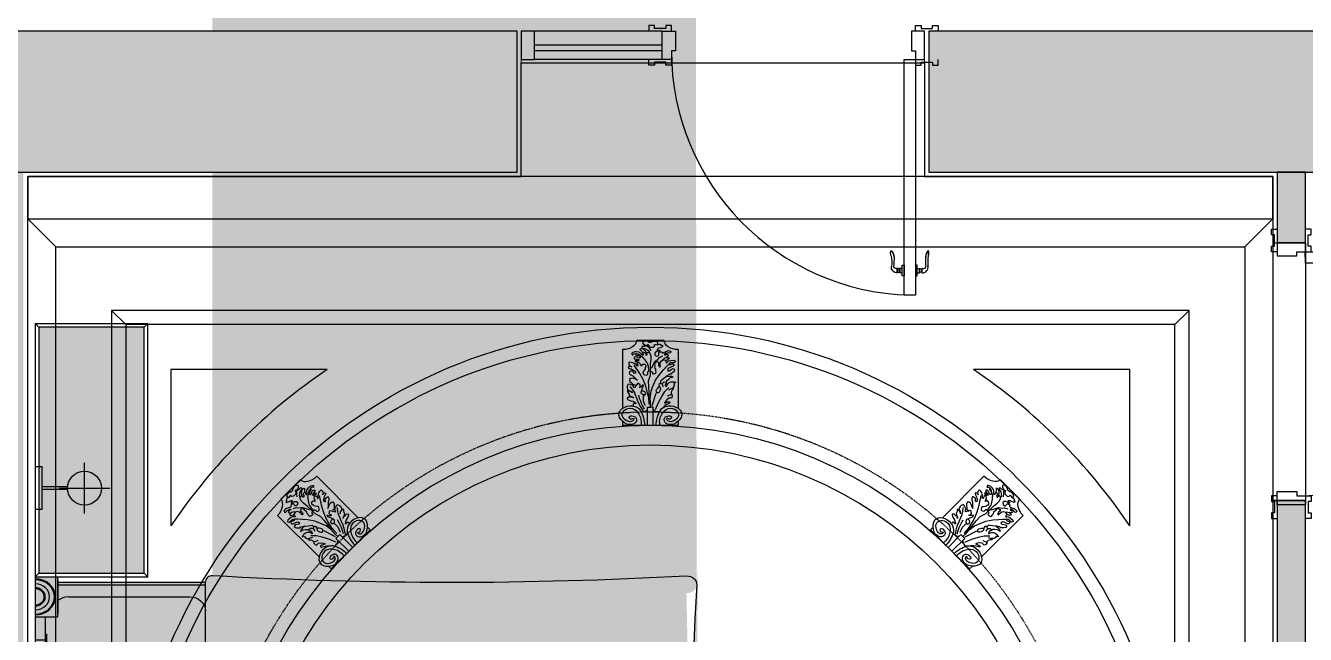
# Model space of a CAD drawing. Header units: millimetres. Extents: x 10553 to 38258, y 46576 to 64025.
# Drawn here: x 30380 to 34918, y 56621 to 58780 of the extents above; entities that cross this region are included whole.
import ezdxf

# ---------------------------------------------------------------- set-up
doc = ezdxf.new("R2010")
doc.units = ezdxf.units.MM
doc.linetypes.add('HIDDEN2', pattern=[4.7625, 3.175, -1.5875])
for name, color, linetype in [('ceiling', 232, 'Continuous'), ('doors', 4, 'Continuous'), ('floor', 172, 'Continuous'), ('furn', 34, 'Continuous'), ('furn hatch', 254, 'Continuous'), ('light', 230, 'Continuous'), ('plaster', 81, 'Continuous'), ('wall', 5, 'Continuous')]:
    doc.layers.add(name, color=color, linetype=linetype)

# ---------------------------------------------------------------- blocks, each defined once
blk = doc.blocks.new('bed (plan)')
at = {"layer": 'furn hatch', "linetype": 'ByBlock'}
h = blk.add_hatch(color=256, dxfattribs=at)
edge = h.paths.add_edge_path()
edge.add_ellipse((1258.75, -129.15), major_axis=(822.9, 822.9), ratio=1, start_angle=131.3482, end_angle=138.59171, ccw=False)
edge.add_ellipse((95.37, -54.9), major_axis=(-1.41, 1.41), ratio=1, start_angle=221.3482, end_angle=315)
edge.add_line((95.37, -52.9), (95, -52.9))
edge.add_line((95, -52.9), (95, -7.1))
edge.add_line((95, -7.1), (95.8, -7.1))
edge.add_line((95.8, -7.1), (95.8, -7))
edge.add_line((95.8, -7), (97, -7))
edge.add_line((97, -7), (97, 0))
edge.add_line((97, 0), (-97, 0))
edge.add_line((-97, 0), (-97, -7))
edge.add_line((-97, -7), (-95.8, -7))
edge.add_line((-95.8, -7), (-95.8, -7.1))
edge.add_line((-95.8, -7.1), (-95, -7.1))
edge.add_line((-95, -7.1), (-95, -52.9))
edge.add_line((-95, -52.9), (-95.37, -52.9))
edge.add_ellipse((-95.37, -54.9), major_axis=(-1.41, 1.41), ratio=1, start_angle=-45, end_angle=48.6518)
edge.add_ellipse((-1258.75, -129.15), major_axis=(-822.9, 822.9), ratio=1, start_angle=221.40829, end_angle=228.6518, ccw=False)
edge.add_ellipse((-94.29, -202.24), major_axis=(-2.12, 2.12), ratio=1, start_angle=41.4083, end_angle=137.703)
edge.add_ellipse((0, -2305.4), major_axis=(0, 2102.5), ratio=0.9495711, start_angle=-2.70295, end_angle=2.70295, ccw=False)
edge.add_ellipse((94.29, -202.24), major_axis=(2.12, 2.12), ratio=1, start_angle=222.297, end_angle=318.5917)
at = {"color": 0}
for p, q in [((-97, 0), (-97, -7)), ((-94.17, -7), (-94.17, -52.9))]:
    blk.add_line(p, q, dxfattribs=at)
at = {"color": 0, "linetype": 'ByBlock'}
for p, q in [((-83, 0), (-83, -7)), ((-75, 0), (-75, -3.2)), ((75, 0), (75, -3.2)), ((83, 0), (83, -7)), ((97, 0), (97, -7)), ((-77, -3.2), (-77, -3.6)), ((77, -3.2), (77, -3.6)), ((-95.8, -7.1), (-84.2, -7.1)), ((-84.2, -7.1), (-84.2, -7)), ((84.2, -7.1), (84.2, -7)), ((95.8, -7.1), (84.2, -7.1)), ((94.17, -7), (94.17, -52.9)), ((95.8, -7.1), (95.8, -7)), ((-90, -10.4), (-90, -47.9)), ((90, -10.4), (90, -47.9)), ((-95.37, -52.9), (-51.96, -52.9)), ((61.96, -52.9), (95.37, -52.9))]:
    blk.add_line(p, q, dxfattribs=at)
for points in [[(97, 0), (-97, 0)], [(-83, -3.2), (83, -3.2)], [(-77, -3.6), (77, -3.6)], [(-97, -7), (-83, -7)], [(-95, -7), (-95, -52.9)], [(97, -7), (83, -7)], [(95, -52.9), (95, -7)]]:
    blk.add_lwpolyline(points, dxfattribs=at)
for centre, radius in [((-90, 0), 6.3), ((-90, 0), 6), ((-90, 0), 4.5), ((-90, 0), 3.16), ((-90, 0), 2.84), ((90, 0), 6.3), ((90, 0), 6), ((90, 0), 4.5), ((90, 0), 3.16), ((90, 0), 2.84)]:
    blk.add_arc(centre, radius, 180, 0, dxfattribs=at)
for centre, major_axis, ratio, start_param, end_param in [((-85, -10.4), (3.54, 3.54), 1, 1.608432, 2.356194), ((85, -10.4), (-3.54, 3.54), 1, 3.926991, 4.674753), ((-85, -47.9), (-3.54, 3.54), 1, 0.785398, 2.356194), ((85, -47.9), (3.54, 3.54), 1, 3.926991, 5.497787), ((-95.37, -54.9), (-1.41, 1.41), 1, -0.785398, 0.849134), ((-1258.75, -129.15), (-822.9, 822.9), 1, 3.864304, 3.990727), ((1258.75, -129.15), (822.9, 822.9), 1, 2.292458, 2.418882), ((95.37, -54.9), (-1.41, 1.41), 1, 3.863255, 5.497787), ((95.37, -54.9), (-1.41, 1.41), 1, 3.863255, 5.497787), ((-94.29, -202.24), (-2.12, 2.12), 1, 0.722711, 2.40337), ((0, -2305.4), (0, 2102.5), 0.949571, -0.047175, 0.047175), ((94.29, -202.24), (2.12, 2.12), 1, 3.879815, 5.560474)]:
    blk.add_ellipse(centre, major_axis=major_axis, ratio=ratio, start_param=start_param, end_param=end_param, dxfattribs=at)
for points, knots in [([(-55.28, -50.37), (-53.57, -49.11), (-47.85, -44.89), (-41.08, -34.27), (-29.82, -28.33), (-26.26, -22.07), (-25.31, -20.4)], [0, 0, 0, 0, 63.400478, 212.503081, 369.080424, 426.268982, 426.268982, 426.268982, 426.268982]), ([(-7.52, -38.3), (-8.41, -37.29), (-12.91, -32.49), (-20.8, -28.33), (-24.36, -22.07), (-25.31, -20.4)], [172.094326, 172.094326, 172.094326, 172.094326, 212.503081, 369.080424, 426.268982, 426.268982, 426.268982, 426.268982]), ([(17.52, -38.3), (18.41, -37.29), (22.91, -32.49), (30.8, -28.33), (34.36, -22.07), (35.31, -20.4)], [172.094326, 172.094326, 172.094326, 172.094326, 212.503081, 369.080424, 426.268982, 426.268982, 426.268982, 426.268982]), ([(65.28, -50.37), (63.57, -49.11), (57.85, -44.89), (51.08, -34.27), (39.82, -28.33), (36.26, -22.07), (35.31, -20.4)], [0, 0, 0, 0, 63.400478, 212.503081, 369.080424, 426.268982, 426.268982, 426.268982, 426.268982]), ([(-24.97, -55.37), (-23.26, -54.11), (-17.54, -49.89), (-10.77, -39.27), (0.49, -33.33), (4.05, -27.07), (5, -25.4)], [0, 0, 0, 0, 63.400478, 212.503081, 369.080424, 426.268982, 426.268982, 426.268982, 426.268982]), ([(34.97, -55.37), (33.26, -54.11), (27.54, -49.89), (20.77, -39.27), (9.51, -33.33), (5.95, -27.07), (5, -25.4)], [0, 0, 0, 0, 63.400478, 212.503081, 369.080424, 426.268982, 426.268982, 426.268982, 426.268982]), ([(-55.28, -50.37), (-53.57, -51.63), (-47.85, -55.85), (-41.08, -66.47), (-29.82, -72.41), (-26.26, -78.67), (-25.31, -80.34)], [0, 0, 0, 0, 63.400478, 212.503081, 369.080424, 426.268982, 426.268982, 426.268982, 426.268982]), ([(65.28, -50.37), (63.57, -51.63), (57.85, -55.85), (51.08, -66.47), (39.82, -72.41), (36.26, -78.67), (35.31, -80.34)], [0, 0, 0, 0, 63.400478, 212.503081, 369.080424, 426.268982, 426.268982, 426.268982, 426.268982]), ([(-24.97, -55.37), (-23.26, -56.63), (-17.54, -60.85), (-10.77, -71.47), (0.49, -77.41), (4.05, -83.67), (5, -85.34)], [0, 0, 0, 0, 63.400478, 212.503081, 369.080424, 426.268982, 426.268982, 426.268982, 426.268982]), ([(34.97, -55.37), (33.26, -56.63), (27.54, -60.85), (20.77, -71.47), (9.51, -77.41), (5.95, -83.67), (5, -85.34)], [0, 0, 0, 0, 63.400478, 212.503081, 369.080424, 426.268982, 426.268982, 426.268982, 426.268982]), ([(-12.79, -67.44), (-16.09, -70.03), (-21.34, -73.35), (-24.36, -78.67), (-25.31, -80.34)], [244.58101, 244.58101, 244.58101, 244.58101, 369.080424, 426.268982, 426.268982, 426.268982, 426.268982]), ([(22.79, -67.44), (26.09, -70.03), (31.34, -73.35), (34.36, -78.67), (35.31, -80.34)], [244.58101, 244.58101, 244.58101, 244.58101, 369.080424, 426.268982, 426.268982, 426.268982, 426.268982])]:
    blk.add_open_spline(points, degree=3, knots=knots, dxfattribs=at)
at = {"layer": 'furn', "color": 34}
blk.add_line((-95.8, -7.1), (-95.8, -7), dxfattribs=at)
blk = doc.blocks.new('fwse')
at = {"linetype": 'ByBlock'}
blk.add_hatch(color=254, dxfattribs=at).paths.add_polyline_path([(-885.7, 387.2), (-885.7, 12.8), (-12.8, 12.8), (-12.8, 387.2)])
at = {"color": 0, "linetype": 'ByBlock'}
for p, q in [((-898.5, 0), (-898.5, 400)), ((-885.7, 387.2), (-898.5, 400)), ((0, 400), (-898.5, 400)), ((-885.7, 387.2), (-885.7, 12.8)), ((-12.8, 387.2), (-885.7, 387.2)), ((-12.8, 387.2), (0, 400)), ((-12.8, 12.8), (-12.8, 387.2)), ((0, 0), (0, 400)), ((-898.5, 0), (-885.7, 12.8)), ((-898.5, 0), (0, 0)), ((-885.7, 12.8), (-12.8, 12.8)), ((0, 0), (-12.8, 12.8))]:
    blk.add_line(p, q, dxfattribs=at)
blk = doc.blocks.new('door-handle')
at = {"color": 0}
for p, q in [((-32, 10), (-32, -10)), ((-30, 9), (-32, 9)), ((-30, 9), (-30, -9)), ((-19, 9), (-21, 9)), ((-21, 9), (-21, -9)), ((-19, 10), (-19, -10)), ((-9, 10), (-19, 10)), ((0, 25), (-9, 25)), ((-9, 25), (-9, -25)), ((0, -25), (0, 25)), ((-32, -10), (-40.3, -10)), ((-30, -9), (-32, -9)), ((-19, -9), (-21, -9)), ((-9, -10), (-19, -10)), ((-9, -25), (0, -25)), ((-61.7, -93.1), (-60.8, -94))]:
    blk.add_line(p, q, dxfattribs=at)
for centre, radius, start, end in [((-34.5, -14.9), 25, 84.35495, 191.57472), ((-25.5, 16.2), 8.47, 237.89021, 302.10979), ((-242.8, -39.2), 184.8, 350.53954, 5.99139), ((-39.7, -19.5), 9.55, 85.97688, 192.32568), ((-595.6, -61.6), 548.1, 359.69304, 4.18611), ((-25.5, -16.2), 8.47, 57.89021, 122.10979), ((-38.9, -82.4), 25.1, 149.32935, 204.97263), ((-91.1, -62.2), 42.6, 313.56134, 358.16916), ((-90.2, -63.1), 42.6, 313.56134, 358.16916)]:
    blk.add_arc(centre, radius, start, end, dxfattribs=at)
blk = doc.blocks.new('door930')
at = {"layer": 'doors', "color": 34, "linetype": 'ByBlock'}
for points in [[(-898, 50), (-898, 70), (-918, 70), (-918, 60), (-958, 60), (-958, 70), (-978, 70), (-978, 50)], [(-930, -50), (-930, 50), (-883, 50), (-883, -20), (-898, -20), (-898, -50), (-930, -50)], [(0, -50), (0, 50), (-47, 50), (-47, -20), (-32, -20), (-32, -50), (0, -50)], [(-32, 50), (-32, 70), (-12, 70), (-12, 60), (28, 60), (28, 70), (48, 70), (48, 50)], [(-898, -50), (-898, -70), (-918, -70), (-918, -60), (-958, -60), (-958, -70), (-978, -70), (-978, -50)], [(-32.8, -49.8), (-32.8, -885.7), (-72.8, -885.7), (-72.8, -49.8), (-32.8, -49.7)], [(-32, -50), (-32, -70), (-12, -70), (-12, -60), (28, -60), (28, -70), (48, -70), (48, -50)]]:
    blk.add_lwpolyline(points, dxfattribs=at)
at = {"layer": 'doors'}
blk.add_arc((-32, -20), 865.7, 180, 268.6231, dxfattribs=at)
at = {"layer": 'doors', "color": 34, "linetype": 'ByBlock', "zscale": 0.07530120532436947}
for p, xscale, yscale, rotation in [((-72.8, -798.9), -0.753012053319253, 0.753012053319253, 179.9999999689973), ((-32.8, -798.9), 0.7530120532028377, 0.7530120532028377, 180.0000000310027)]:
    blk.add_blockref('door-handle', p, dxfattribs=dict(at, xscale=xscale, yscale=yscale, rotation=rotation))
blk = doc.blocks.new('wall sconce')
at = {"color": 0}
for p, q in [((-0.5, -11.52), (-0.5, -2.5)), ((0.5, -11.52), (0.5, -2.5)), ((0, -8.5), (0, -26.5)), ((-9, -17.5), (9, -17.5))]:
    blk.add_line(p, q, dxfattribs=at)
blk.add_lwpolyline([(-7.5, -2.5), (7.5, -2.5), (7.5, 0), (-7.5, 0)], close=True, dxfattribs=at)
blk.add_circle((0, -17.5), 6, dxfattribs=at)
blk = doc.blocks.new('205 2')
at = {"color": 0, "linetype": 'ByBlock'}
for p, q in [((-46, 370), (46, 370)), ((-40.3, 347.3), (-40.7, 343.4)), ((-40.7, 343.4), (-38.5, 340.9)), ((-37.8, 349.1), (-40.3, 347.3)), ((-38.5, 340.9), (-32.2, 337.9)), ((-33.3, 349.5), (-37.8, 349.1)), ((-32.5, 353.3), (-33.3, 351.7)), ((-33.3, 351.7), (-33.3, 349.5)), ((-30.2, 353.8), (-32.5, 353.3)), ((-25.2, 352.6), (-30.2, 353.8)), ((-25.2, 360.8), (-22.1, 363.5)), ((-25.2, 356.3), (-25.2, 360.8)), ((-25.2, 352.6), (-25.2, 356.3)), ((-23.3, 350.9), (-25.2, 352.6)), ((-19.5, 352.7), (-23.3, 350.9)), ((-22.1, 363.5), (-18.7, 364.9)), ((-14.1, 352.7), (-19.5, 352.7)), ((-18.7, 364.9), (-8.2, 364.9)), ((-14.1, 345.2), (-14.1, 352.7)), ((-8.8, 340.6), (-14.1, 345.2)), ((0, 340.6), (-8.8, 340.6)), ((-8.2, 364.9), (-5.1, 362.2)), ((-5.1, 362.2), (0, 361)), ((0, 361), (3.4, 361)), ((3.7, 343.2), (0, 340.6)), ((2.8, 336.7), (10.2, 345)), ((3.4, 361), (8, 365)), ((6.5, 348.6), (3.7, 343.2)), ((8.5, 352.9), (6.5, 348.6)), ((8, 365), (13.6, 367.2)), ((12, 349.8), (8.5, 352.9)), ((10.2, 345), (13.5, 347.1)), ((17.3, 349.8), (12, 349.8)), ((13.5, 347.1), (18.5, 347.1)), ((13.6, 367.2), (20.4, 367.2)), ((22.8, 354.5), (17.3, 349.8)), ((18.5, 347.1), (18.5, 344.1)), ((18.5, 344.1), (28.6, 344.1)), ((20.4, 367.2), (23.9, 364.1)), ((26, 359), (22.8, 354.5)), ((23.9, 364.1), (26, 359)), ((28.6, 344.1), (27.9, 339)), ((-92, 330), (-92, 73.9)), ((-68.1, 322), (-68.4, 318.9)), ((-68.4, 318.9), (-66.6, 315.4)), ((-64.7, 325.2), (-68.1, 322)), ((-66.6, 315.4), (-63.1, 314.3)), ((-58.6, 325.7), (-64.7, 325.2)), ((-63.1, 314.3), (-59.6, 315.3)), ((-59.6, 315.3), (-54.6, 313.8)), ((-58.4, 307.6), (-59.2, 305.3)), ((-59.2, 305.3), (-59.2, 302.6)), ((-59.2, 302.6), (-58.2, 300.9)), ((-54.6, 323.9), (-58.6, 325.7)), ((-55.8, 308.7), (-58.4, 307.6)), ((-58.2, 300.9), (-55.4, 298)), ((-52, 308.5), (-55.8, 308.7)), ((-55.4, 298), (-52.2, 295.8)), ((-50.4, 321.1), (-54.6, 323.9)), ((-54.6, 313.8), (-49.3, 312.4)), ((-49.8, 306.9), (-52, 308.5)), ((-45.7, 318.4), (-50.4, 321.1)), ((-47.6, 307.8), (-49.8, 306.9)), ((-49.3, 312.4), (-47.6, 310.5)), ((-47.6, 310.5), (-47.6, 307.8)), ((-42.6, 315.9), (-45.7, 318.4)), ((-39, 315.7), (-42.6, 315.9)), ((-30.8, 295.9), (-41.2, 303.1)), ((-38.1, 318.7), (-39, 315.7)), ((-35.9, 321.1), (-38.1, 318.7)), ((-29.9, 320.6), (-35.9, 321.1)), ((-32.2, 337.9), (-27.4, 335.7)), ((-28.9, 328.3), (-31.5, 325.9)), ((-31.5, 325.9), (-30.3, 323.1)), ((-30.3, 323.1), (-24.3, 322.8)), ((-28, 316.8), (-29.9, 320.6)), ((-21.5, 328.1), (-28.9, 328.3)), ((-28.3, 309.3), (-27.7, 313.1)), ((-28, 306), (-28.3, 309.3)), ((-27.7, 313.1), (-28, 316.8)), ((-26.4, 302.7), (-28, 306)), ((-27.4, 335.7), (-24, 332.7)), ((-19.8, 301.7), (-26.4, 302.7)), ((-24.3, 322.8), (-18.6, 320)), ((-24, 332.7), (-21.5, 328.1)), ((-14.5, 307.4), (-19.8, 301.7)), ((-18.6, 320), (-14.8, 314.3)), ((-14.8, 314.3), (-14.5, 307.4)), ((-2.7, 300.6), (0, 310.7)), ((-2.7, 287.8), (-2.7, 300.6)), ((-2.4, 326.2), (2.8, 336.7)), ((0, 310.7), (3.3, 316.3)), ((5, 324.6), (3.3, 318.8)), ((3.3, 318.8), (3.3, 316.3)), ((3.3, 316.3), (6.4, 317)), ((10.5, 329.4), (5, 324.6)), ((6.4, 317), (10.2, 316.3)), ((10.2, 316.3), (13.6, 318.2)), ((10.4, 309.2), (10.6, 311.6)), ((11.2, 306.7), (10.4, 309.2)), ((15.6, 333.8), (10.5, 329.4)), ((10.6, 311.6), (11.3, 313.7)), ((13.4, 306), (11.2, 306.7)), ((11.3, 313.7), (13.6, 318.2)), ((15.4, 308), (13.4, 306)), ((13.6, 318.2), (15.8, 323.3)), ((16.5, 313.4), (15.4, 308)), ((25.1, 336.6), (15.6, 333.8)), ((15.8, 323.3), (20.1, 329.2)), ((18.6, 316.6), (16.5, 313.4)), ((22.4, 318.8), (18.6, 316.6)), ((20.1, 329.2), (25.5, 333)), ((27.5, 318.5), (22.4, 318.8)), ((25.2, 312.8), (24.3, 308.9)), ((24.3, 308.9), (24.3, 305.2)), ((24.3, 305.2), (26.4, 305.9)), ((27.9, 339), (25.1, 336.6)), ((27.1, 317.4), (25.2, 312.8)), ((25.2, 296.7), (31.4, 301.8)), ((25.5, 333), (29.7, 334.2)), ((26.4, 305.9), (30.6, 309.6)), ((29.2, 322.6), (27.1, 317.4)), ((34.8, 330.1), (29.2, 322.6)), ((29.7, 334.2), (34.8, 332.3)), ((30.6, 309.6), (32.7, 313.8)), ((31.4, 301.8), (39.6, 308.2)), ((32.7, 313.8), (35.1, 315.9)), ((35.4, 301.2), (33.1, 296.7)), ((34.8, 332.3), (34.8, 330.1)), ((35.1, 315.9), (38.4, 318.8)), ((39.4, 304.7), (35.4, 301.2)), ((38.4, 318.8), (45.6, 320)), ((44.6, 306.2), (39.4, 304.7)), ((39.6, 308.2), (42.9, 310.4)), ((42.9, 310.4), (46.3, 311.2)), ((44, 297.2), (49.7, 298.7)), ((49.2, 306.7), (44.6, 306.2)), ((45.6, 320), (52.1, 320)), ((51.5, 312.7), (46.3, 311.2)), ((46.3, 311.2), (49.2, 306.7)), ((49.7, 298.7), (52.6, 296.7)), ((55.5, 311.2), (51.5, 312.7)), ((52.1, 320), (56.7, 317.8)), ((57.8, 306.2), (55.5, 311.2)), ((56.7, 317.8), (60.2, 314.8)), ((59.8, 306.4), (57.8, 306.2)), ((62.2, 311.6), (59.8, 309.5)), ((59.8, 309.5), (59.8, 306.4)), ((60.2, 314.8), (62.2, 311.6)), ((92, 330), (92, 73.9)), ((-82.7, 281.1), (-83.5, 278.8)), ((-83.5, 278.8), (-80.5, 274.2)), ((-79.3, 283.4), (-82.7, 281.1)), ((-80.5, 274.2), (-77, 272.1)), ((-67.8, 282.7), (-79.3, 283.4)), ((-74.2, 268.4), (-78.5, 265.7)), ((-78.5, 265.7), (-77.8, 260.4)), ((-77.8, 260.4), (-75.1, 256.1)), ((-77, 272.1), (-72, 272.1)), ((-75.1, 256.1), (-70.5, 254.7)), ((-69.6, 266), (-74.2, 268.4)), ((-72, 272.1), (-66.7, 272)), ((-65, 263.4), (-69.6, 266)), ((-63.7, 281.2), (-67.8, 282.7)), ((-66.7, 272), (-63.6, 269.5)), ((-63.1, 266.1), (-65, 263.4)), ((-60.5, 280.7), (-63.7, 281.2)), ((-63.6, 269.5), (-63.1, 266.1)), ((-60.7, 296), (-62.6, 293.3)), ((-62.6, 293.3), (-61.5, 289.5)), ((-61.5, 289.5), (-59.3, 288)), ((-54.4, 257.6), (-61.5, 266.5)), ((-56.6, 296.1), (-60.7, 296)), ((-57.8, 278.5), (-60.5, 280.7)), ((-59.3, 288), (-56.6, 286.1)), ((-56.4, 274.9), (-57.8, 278.5)), ((-52.2, 295.8), (-56.6, 296.1)), ((-56.6, 286.1), (-52.7, 282.7)), ((-54.3, 272.8), (-56.4, 274.9)), ((-43.7, 242.4), (-54.4, 257.6)), ((-52.9, 272.7), (-54.3, 272.8)), ((-51.7, 278), (-52.9, 272.7)), ((-50, 283.9), (-52.7, 282.7)), ((-52.7, 282.7), (-51.7, 278)), ((-48.5, 293.5), (-52.2, 295.8)), ((-46, 285.1), (-50, 283.9)), ((-44.6, 290), (-48.5, 293.5)), ((-42.4, 285.1), (-46, 285.1)), ((-42.4, 285.1), (-44.6, 290)), ((-36.9, 281.2), (-42.4, 285.1)), ((-34.7, 276.6), (-36.9, 281.2)), ((-32.5, 270.8), (-34.7, 276.6)), ((-33.4, 257.9), (-32.5, 263.6)), ((-32.5, 255.4), (-33.4, 257.9)), ((-32.5, 263.6), (-32.5, 270.8)), ((-30.3, 255.4), (-32.5, 255.4)), ((-24.6, 286.8), (-30.8, 295.9)), ((-28.9, 257.2), (-30.3, 255.4)), ((-27.2, 261), (-28.9, 257.2)), ((-27.4, 276.4), (-28.5, 272.7)), ((-28.5, 272.7), (-27.4, 268.5)), ((-23.1, 276.8), (-27.4, 276.4)), ((-27.4, 268.5), (-27.2, 264.5)), ((-27.2, 264.5), (-27.2, 261)), ((-16.3, 279.6), (-24.6, 286.8)), ((-19.5, 276.4), (-23.1, 276.8)), ((-16.7, 274.5), (-19.5, 276.4)), ((-14.9, 269.8), (-16.7, 274.5)), ((-3.8, 249.7), (-16.3, 279.6)), ((-16.1, 261.3), (-14.9, 269.8)), ((-14.4, 255.5), (-16.1, 261.3)), ((-15.9, 249.8), (-14.4, 255.5)), ((-0.4, 267.5), (-2.7, 287.8)), ((-0.4, 250.9), (-0.4, 267.5)), ((5.9, 253.7), (7.2, 263)), ((7.2, 263), (11.2, 273.8)), ((11.2, 273.8), (17.5, 286)), ((14.4, 259.1), (18.7, 264.9)), ((14.4, 256.3), (14.4, 259.1)), ((16.4, 253.7), (14.4, 256.3)), ((17.5, 286), (21.8, 291.4)), ((18.7, 264.9), (22.9, 264.9)), ((21.8, 291.4), (25.2, 296.7)), ((22.9, 264.9), (27, 265.1)), ((27, 265.1), (28.7, 262.9)), ((28.7, 262.9), (28.5, 260.4)), ((28.5, 260.4), (28.9, 257.7)), ((28.9, 257.7), (31.3, 261)), ((31.3, 261), (32.8, 264.5)), ((32.8, 264.5), (33.5, 267.8)), ((33.1, 296.7), (33.6, 294.2)), ((33.5, 267.8), (35.6, 271.3)), ((33.6, 294.2), (35.9, 292.2)), ((34.7, 226.3), (53.6, 262)), ((35.6, 271.3), (39.1, 274.4)), ((35.9, 292.2), (40, 294.2)), ((40.5, 287.2), (37.7, 285.2)), ((37.7, 285.2), (38.2, 282.2)), ((38.2, 282.2), (42.3, 282.7)), ((39.1, 274.4), (41.1, 275.7)), ((40, 294.2), (44, 297.2)), ((44, 288.7), (40.5, 287.2)), ((43.4, 278.2), (41.1, 275.7)), ((41.1, 275.7), (42.8, 274.2)), ((44.6, 267.7), (41.7, 262.2)), ((41.7, 262.2), (42.8, 258.2)), ((42.3, 282.7), (48.6, 283.2)), ((42.8, 274.2), (44.6, 272.7)), ((42.8, 258.2), (45.1, 257.2)), ((46.3, 278.2), (43.4, 278.2)), ((48, 288.7), (44, 288.7)), ((44.6, 272.7), (44.6, 267.7)), ((45.1, 257.2), (46.3, 261.7)), ((50.3, 278.2), (46.3, 278.2)), ((46.3, 261.7), (49.2, 265.7)), ((52, 289.2), (48, 288.7)), ((48.6, 283.2), (50.9, 281.2)), ((49.2, 265.7), (53.8, 269.2)), ((50.9, 281.2), (50.3, 278.2)), ((53.8, 290.2), (52, 289.2)), ((52.6, 296.7), (54.3, 293.7)), ((54.3, 293.7), (53.8, 290.2)), ((53.8, 269.2), (58.4, 272.2)), ((58.4, 272.2), (64.1, 274.2)), ((67, 258.2), (61.8, 255.2)), ((61.8, 255.2), (67, 256.7)), ((64.1, 274.2), (69.9, 274.7)), ((68.1, 261.2), (67, 258.2)), ((67, 256.7), (71.6, 255.7)), ((71, 264.7), (68.1, 261.2)), ((69.9, 274.7), (71, 270.7)), ((71, 270.7), (71, 264.7)), ((71.6, 255.7), (73.3, 252.7)), ((-79.3, 245.6), (-79.8, 238.9)), ((-79.8, 238.9), (-77.3, 233.5)), ((-73.4, 247), (-79.3, 245.6)), ((-77.3, 233.5), (-68.2, 223.1)), ((-69.8, 214.5), (-76.3, 210.1)), ((-68, 242.5), (-73.4, 247)), ((-70.5, 254.7), (-63.6, 250.7)), ((-61.3, 214.3), (-69.8, 214.5)), ((-68.2, 223.1), (-64.4, 222.5)), ((-62.6, 237.8), (-68, 242.5)), ((-64.4, 222.5), (-54.9, 216.1)), ((-63.6, 250.7), (-58.5, 247)), ((-58.2, 237.6), (-62.6, 237.8)), ((-53.6, 212.5), (-61.3, 214.3)), ((-58.5, 247), (-58.2, 237.6)), ((-54.9, 216.1), (-53.6, 212.5)), ((-31.6, 222.8), (-43.7, 242.4)), ((-17.5, 197.4), (-31.6, 222.8)), ((-19.2, 232.4), (-18, 237.5)), ((-18.7, 228.2), (-19.2, 232.4)), ((-15.6, 225.5), (-18.7, 228.2)), ((-18, 237.5), (-17.8, 244.6)), ((-17.8, 244.6), (-15.9, 249.8)), ((-12.4, 224.4), (-15.6, 225.5)), ((-8.5, 224.3), (-12.4, 224.4)), ((-6.7, 225.5), (-8.5, 224.3)), ((-4.2, 233.9), (-6.7, 231.4)), ((-6.7, 231.4), (-6.7, 225.5)), ((0, 235.3), (-4.2, 233.9)), ((0, 235.3), (-0.4, 250.9)), ((0, 218.7), (0, 235.3)), ((0, 235.3), (7, 234.5)), ((6.2, 194), (0, 218.7)), ((4.5, 234.8), (4.7, 245.2)), ((4.7, 245.2), (5.9, 253.7)), ((7, 234.5), (9.7, 231.8)), ((9.7, 231.8), (9.7, 226.8)), ((9.7, 226.8), (9.7, 221.7)), ((9.7, 221.7), (12, 219.1)), ((12, 219.1), (14.6, 217.7)), ((14.6, 217.7), (18.2, 218)), ((16.6, 246.2), (16.4, 253.7)), ((18.3, 242.3), (16.6, 246.2)), ((18.2, 218), (20.5, 221.1)), ((22.1, 236.4), (18.3, 242.3)), ((20.5, 221.1), (24, 227.8)), ((23.9, 232.5), (22.1, 236.4)), ((24, 227.8), (23.9, 232.5)), ((24.4, 199), (34.7, 226.3)), ((50.9, 235.7), (49.7, 231.7)), ((49.7, 231.7), (49.7, 227.7)), ((49.7, 227.7), (51.5, 226.7)), ((53.2, 238.2), (50.9, 235.7)), ((51.5, 226.7), (53.2, 226.2)), ((56.6, 240.7), (53.2, 238.2)), ((53.2, 226.2), (55.7, 228.3)), ((58.2, 215.5), (53.9, 210.2)), ((55.7, 228.3), (56.4, 231.7)), ((56.4, 231.7), (58, 234.7)), ((60.7, 243.7), (56.6, 240.7)), ((58, 234.7), (59.9, 235.9)), ((64.6, 219.3), (58.2, 215.5)), ((59.9, 235.9), (65, 235.4)), ((63.5, 245.7), (60.7, 243.7)), ((68.1, 246.2), (63.5, 245.7)), ((67.9, 223.2), (64.6, 219.3)), ((65, 235.4), (68.6, 233.5)), ((70.8, 229.1), (67.9, 223.2)), ((72.7, 249.7), (68.1, 246.2)), ((68.6, 233.5), (70.7, 231.6)), ((70.7, 231.6), (70.8, 229.1)), ((73.3, 252.7), (72.7, 249.7)), ((-79.6, 190.2), (-84.9, 188.2)), ((-84.9, 188.2), (-80.1, 185.5)), ((-80.1, 185.5), (-77.9, 180.1)), ((-74.9, 190.2), (-79.6, 190.2)), ((-77.9, 180.1), (-79.1, 175.8)), ((-79.1, 175.8), (-77.6, 168.8)), ((-76.3, 210.1), (-71, 208.8)), ((-67.8, 189.2), (-74.9, 190.2)), ((-71, 208.8), (-65.6, 206.7)), ((-63.1, 186.6), (-67.8, 189.2)), ((-65.6, 206.7), (-58.7, 198.7)), ((-58.1, 180.4), (-63.1, 186.6)), ((-58.7, 198.7), (-53.4, 192)), ((-54.7, 174.2), (-58.1, 180.4)), ((-53.9, 167.3), (-54.7, 174.2)), ((-49.8, 173.9), (-53.9, 167.3)), ((-53.6, 212.5), (-44.3, 204)), ((-52.4, 188.5), (-53.5, 185.1)), ((-53.5, 185.1), (-52.4, 182.3)), ((-53.4, 192), (-52.4, 188.5)), ((-45.7, 188.8), (-52.4, 188.5)), ((-52.4, 182.3), (-50.2, 180.4)), ((-50.2, 180.4), (-49.8, 173.9)), ((-39, 180.1), (-45.7, 188.8)), ((-44.3, 204), (-39.1, 197.5)), ((-39, 180.1), (-41.7, 167.3)), ((-39.1, 197.5), (-33.8, 192.6)), ((-33.8, 182.5), (-39, 180.1)), ((-33.8, 192.6), (-33.8, 182.5)), ((-33.8, 182.5), (-29.6, 181.4)), ((-29.3, 172.3), (-30.9, 168.3)), ((-29.6, 181.4), (-28.3, 177.1)), ((-28.3, 177.1), (-29.3, 172.3)), ((-7.6, 166), (-17.5, 197.4)), ((5.5, 168.6), (6.2, 194)), ((12.9, 159.3), (14.8, 170.4)), ((14.8, 170.4), (24.4, 199)), ((22.7, 171.2), (25, 177.7)), ((25.7, 162.6), (22.7, 171.2)), ((25, 177.7), (29, 169.8)), ((33.7, 176.7), (38.2, 180.6)), ((33.7, 171.2), (33.7, 176.7)), ((36.2, 163.5), (33.7, 171.2)), ((38.2, 180.6), (42, 183.9)), ((42, 183.9), (46, 177.1)), ((42.9, 196.4), (49.8, 200.5)), ((45.9, 199.2), (42.9, 196.4)), ((49, 203.5), (45.9, 199.2)), ((46, 177.1), (46, 172.8)), ((46, 172.8), (49.2, 170)), ((53.9, 210.2), (49, 203.5)), ((54.1, 175.8), (49.3, 176.1)), ((49.8, 200.5), (55.4, 203.7)), ((58.1, 179.1), (54.1, 175.8)), ((54.4, 167.8), (58.1, 173.3)), ((55.4, 203.7), (60.5, 205.1)), ((62.9, 184.4), (58.1, 179.1)), ((58.1, 173.3), (65.4, 177.3)), ((60.5, 205.1), (66, 204)), ((68.8, 192.9), (62.9, 184.4)), ((65.4, 177.3), (73.5, 179.3)), ((66, 204), (69.5, 202.2)), ((69.5, 202.2), (68.7, 196.8)), ((68.7, 196.8), (68.8, 192.9)), ((73.5, 179.3), (77.3, 169.8)), ((-77.6, 168.8), (-74.2, 163.6)), ((-72, 161.2), (-76.5, 159)), ((-76.5, 159), (-72.8, 153.4)), ((-74.2, 163.6), (-72, 161.2)), ((-72.8, 153.4), (-68.7, 145.1)), ((-71.7, 132.9), (-72.1, 125.5)), ((-61.6, 153.9), (-72, 161.2)), ((-68.7, 137.1), (-71.7, 135.9)), ((-57.1, 128.6), (-71.7, 135.9)), ((-71.7, 135.9), (-71.7, 132.9)), ((-68.7, 145.1), (-68.7, 137.1)), ((-48.7, 146.8), (-62, 164.9)), ((-38.5, 124.8), (-48.7, 146.8)), ((-33, 162.6), (-33.4, 156.7)), ((-33.4, 156.7), (-32, 150.1)), ((-30.9, 168.3), (-33, 162.6)), ((-32, 150.1), (-30, 145.4)), ((-28.2, 168.3), (-30.6, 169.1)), ((-30, 145.4), (-26.9, 141.2)), ((-24.7, 162.3), (-28.2, 168.3)), ((-26.9, 141.2), (-23.1, 142.2)), ((-21.7, 157), (-24.7, 162.3)), ((-23.1, 142.2), (-20.1, 146.2)), ((-19.4, 152.2), (-21.7, 157)), ((-20.1, 146.2), (-19.4, 152.2)), ((-6.1, 85.5), (-19.2, 140.2)), ((-2.8, 148.4), (-7.6, 166)), ((0.6, 118.8), (-2.8, 148.4)), ((3.7, 140.7), (5.5, 168.6)), ((5.2, 114.9), (3.7, 140.7)), ((5.5, 120.7), (8, 134.9)), ((8, 134.9), (12.9, 159.3)), ((15.9, 139.6), (17.9, 145.3)), ((15.9, 135.7), (15.9, 139.6)), ((19.8, 132.3), (15.9, 135.7)), ((17.9, 145.3), (22.4, 149.2)), ((19.8, 132.3), (25.5, 133.2)), ((22.6, 125), (19.8, 132.3)), ((22.4, 149.2), (29.2, 149.2)), ((25.5, 133.2), (28.8, 136.8)), ((29.2, 149.2), (25.7, 162.6)), ((28.8, 136.8), (30.3, 140.6)), ((29, 169.8), (32.9, 166.4)), ((30.3, 146.1), (29.2, 149.2)), ((30.3, 140.6), (30.3, 146.1)), ((32.9, 166.4), (36.2, 163.5)), ((35.6, 117.1), (38.1, 131.9)), ((43.7, 113.8), (49.2, 131.5)), ((49.2, 170), (50.6, 164.3)), ((49.2, 131.5), (53.1, 144.5)), ((50.6, 164.3), (54.4, 163.3)), ((53.1, 144.5), (58.2, 155.3)), ((54.4, 163.3), (54.4, 167.8)), ((58.2, 155.3), (67.4, 169.1)), ((59.4, 142.2), (64.3, 146.4)), ((61.4, 145.7), (59.4, 142.2)), ((64.6, 148.5), (61.4, 145.7)), ((70.6, 131.6), (62.1, 124.2)), ((64.3, 146.4), (70.3, 148.2)), ((69.1, 149.8), (64.6, 148.5)), ((73.5, 153.7), (69.1, 149.8)), ((70.3, 148.2), (77.2, 148.2)), ((77.2, 148.2), (70.6, 135.1)), ((70.6, 135.1), (70.6, 131.6)), ((75.8, 158), (73.5, 153.7)), ((77.3, 163.3), (75.8, 158)), ((77.3, 169.8), (77.3, 163.3)), ((-72.1, 125.5), (-70.3, 118.2)), ((-70.3, 118.2), (-61, 117.9)), ((-63.4, 102.8), (-65.4, 98.6)), ((-65.4, 98.6), (-61.5, 95.5)), ((-57.7, 101.7), (-63.4, 102.8)), ((-61.5, 95.5), (-52.8, 88.6)), ((-61, 117.9), (-54.5, 110.9)), ((-52, 97.9), (-57.7, 101.7)), ((-54.5, 110.9), (-50.4, 104)), ((-52.8, 88.6), (-47.9, 84.8)), ((-46.8, 95.7), (-52, 97.9)), ((-50.4, 104), (-46.8, 95.7)), ((-27, 98.6), (-38.5, 124.8)), ((-17.4, 68.1), (-27, 98.6)), ((-0.3, 96.5), (0.6, 118.8)), ((0, 79.2), (-0.3, 96.5)), ((4.1, 91.9), (5.5, 120.7)), ((15.7, 84.2), (19.3, 94)), ((19.3, 94), (22.6, 106.2)), ((22.6, 114.7), (22.6, 125)), ((22.6, 106.2), (22.6, 114.7)), ((25.2, 83.5), (29.5, 95.3)), ((29.5, 95.3), (32.1, 105.3)), ((32.1, 105.3), (35.6, 117.1)), ((33.8, 84.9), (39.2, 97.9)), ((39.2, 97.9), (43.7, 113.8)), ((48.7, 97.1), (47.9, 93.4)), ((47.9, 93.4), (51.5, 94.8)), ((52.1, 101.3), (48.7, 97.1)), ((51.5, 94.8), (56.3, 94.8)), ((58.3, 104.8), (52.1, 101.3)), ((57.9, 122.6), (55.4, 118.3)), ((55.4, 118.3), (59.5, 121.9)), ((56.3, 94.8), (57.3, 91.7)), ((57.3, 86.8), (56.7, 83.5)), ((57.3, 91.7), (57.3, 86.8)), ((62.1, 124.2), (57.9, 122.6)), ((64.5, 107.2), (58.3, 104.8)), ((59.5, 121.9), (66.8, 121.9)), ((70.8, 109.1), (64.5, 107.2)), ((66.8, 121.9), (72.9, 121.9)), ((75.4, 113.1), (70.8, 109.1)), ((72.9, 121.9), (77.3, 118.1)), ((77.3, 118.1), (75.4, 113.1)), ((-47.9, 84.8), (-40, 74.2)), ((-9.3, 79.2), (0, 79.2)), ((-9.3, 0), (-9.3, 79.2)), ((9.3, 79.2), (0, 79.2)), ((9.3, 0), (9.3, 79.2)), ((19.7, 70.8), (25.2, 83.5)), ((22.6, 62.7), (33.8, 84.9)), ((-92, 17.1), (-92, 0)), ((92, 0), (-92, 0)), ((-30.6, 12.9), (-30.6, 0)), ((30.6, 12.9), (30.6, 0)), ((92, 17.1), (92, 0))]:
    blk.add_line(p, q, dxfattribs=at)
for centre, major_axis, start_param, end_param in [((-92, 370), (-46, 0), 1.570796, 3.141593), ((92, 370), (-46, 0), 0, 1.570796), ((-65.4, 54.1), (-35, 0), 4.53894, 5.574752), ((65.4, 54.1), (-35, 0), 3.850026, 4.885838), ((-60.1, 46.9), (-44.6, 0), -0.772268, 0.334878), ((-56.4, 45.9), (-37.2, 0), -0.472579, 1.154552), ((-66.5, 52.2), (-24.9, 0), -1.555772, -0.397421), ((-68.6, 51.6), (-25.7, 0), 3.460821, 4.646932), ((-68, 52.1), (-37.8, 0), 3.509028, 4.480805), ((-136.4, 13.5), (-105.8, 0), 3.135374, 3.653252), ((-240.5, -1.8), (-221.1, 0), 3.150743, 3.490329), ((-24.1, 71.9), (-15, 0), 1.071276, 2.97151), ((24.1, 71.9), (-15, 0), 0.170082, 2.070317), ((240.5, -1.8), (-221.1, 0), -0.348737, -0.00915), ((136.4, 13.5), (-105.8, 0), -0.511659, 0.006219), ((68, 52.1), (-37.8, 0), -1.339213, -0.367436), ((68.6, 51.6), (-25.7, 0), -1.50534, -0.319229), ((66.5, 52.2), (-24.9, 0), 3.539013, 4.697365), ((56.4, 45.9), (-37.2, 0), 1.987041, 3.614171), ((60.1, 46.9), (-44.6, 0), 2.806715, 3.913861), ((-30.7, 55.5), (-75.5, 0), 0.331705, 0.897924), ((-68.7, 23.1), (-23.6, 0), 1.174331, 2.018393), ((-67, 26.3), (-12.3, 0), 1.203082, 3.652303), ((-61.6, 33.9), (-9.14, 0), -1.175027, 1.11896), ((-63.7, 33.2), (-7.7, 0), 1.319485, 2.87796), ((-63.7, 25.8), (-17.8, 0), 2.97134, 4.796655), ((-67.2, 21.4), (-21.2, 0), 1.993376, 3.235649), ((63.7, 25.8), (-17.8, 0), 4.628123, 6.453438), ((67.2, 21.4), (-21.2, 0), -0.094057, 1.148217), ((67, 26.3), (-12.3, 0), -0.51071, 1.938511), ((63.7, 33.2), (-7.7, 0), 0.263632, 1.822108), ((68.7, 23.1), (-23.6, 0), 1.1232, 1.967261), ((61.6, 33.9), (-9.14, 0), 2.022633, 4.31662), ((30.7, 55.5), (-75.5, 0), 2.243668, 2.809888)]:
    blk.add_ellipse(centre, major_axis=major_axis, ratio=0.869565, start_param=start_param, end_param=end_param, dxfattribs=at)

msp = doc.modelspace()

# ---------------------------------------------------------------- hatches: boundary and pattern name
at = {"linetype": 'ByBlock'}
h = msp.add_hatch(dxfattribs=at)
h.set_pattern_fill('ANSI33', color=256, scale=8, style=0)
h.set_pattern_definition([(45, (350490.053, -105640.22), (-35.9210245, 35.9210245), []), (45, (350525.974, -105640.22), (-35.9210245, 35.9210245), [25.4, -12.7])])
h.paths.add_polyline_path([(37717.6, 56160.5), (34917.6, 56160.5), (34917.6, 57095.5), (34817.6, 57095.5), (34817.6, 54720.5), (34917.6, 54720.5), (34917.6, 56060.5), (37717.6, 56060.5)])
h.paths.add_polyline_path([(34917.6, 58260.5), (34817.6, 58260.5), (34817.6, 58010.5), (34917.6, 58010.5)])
h.paths.add_polyline_path([(30372.6, 58260.5), (30272.6, 58260.5), (30272.6, 53560.5), (30372.6, 53560.5)])
h.paths.add_polyline_path([(29462.6, 51635.5), (31297.6, 51635.5), (31297.6, 51535.5), (29462.6, 51535.5)])
h.paths.add_polyline_path([(32217.6, 51635.5), (33112.6, 51635.5), (33112.6, 51535.5), (32562.6, 51535.5), (32562.6, 47945.5), (32462.6, 47945.5), (32462.6, 51535.5), (32217.6, 51535.5)])
h.paths.add_polyline_path([(37752.6, 51140.5), (34937.6, 51140.5), (34937.6, 51735.5), (34837.6, 51735.5), (34837.6, 51635.5), (34042.6, 51635.5), (34042.6, 51535.5), (34837.6, 51535.5), (34837.6, 51040.5), (37752.6, 51040.5)])
h.paths.add_polyline_path([(34937.6, 53175.5), (34837.6, 53175.5), (34837.6, 52550.5), (34937.6, 52550.5)])
h.paths.add_polyline_path([(34917.6, 53800.5), (34817.6, 53800.5), (34817.6, 53575.5), (34917.6, 53575.5)])
at = {"layer": 'wall', "true_color": 0x6e6e6e}
h = msp.add_hatch(color=8, dxfattribs=at)
h.paths.add_polyline_path([(27277.6, 58760.5), (25962.6, 58760.5), (25962.6, 51320.5), (26462.6, 51320.5), (26462.6, 53150.5), (27277.6, 53150.5), (27277.6, 53560.5), (26467.6, 53560.5), (26467.6, 58260.5), (27277.6, 58260.5)])
h.paths.add_polyline_path([(32122.6, 58760.5), (30077.6, 58760.5), (30077.6, 58260.5), (32122.6, 58260.5)])
h.paths.add_polyline_path([(35517.6, 58760.5), (33582.6, 58760.5), (33582.6, 58260.5), (35517.6, 58260.5)])
h.paths.add_polyline_path([(37317.6, 58760.5), (38257.6, 58760.5), (38257.6, 52285.5), (37737.6, 52285.5), (37737.6, 53175.5), (34667.6, 53175.5), (34667.6, 53575.5), (34917.6, 53575.5), (34917.6, 53560.5), (37717.6, 53560.5), (37717.6, 58260.5), (37317.6, 58260.5)])
h.paths.add_polyline_path([(28207.6, 53560.5), (30372.6, 53560.5), (30372.6, 53575.5), (33737.6, 53575.5), (33737.6, 53175.5), (29462.6, 53175.5), (29462.6, 52970.5), (29062.6, 52970.5), (29062.6, 53150.5), (28207.6, 53150.5)])
h.paths.add_polyline_path([(26462.6, 49820.5), (25961.6, 49820.5), (25961.6, 47460.5), (30397.6, 47460.5), (30397.6, 47945.5), (29462.6, 47945.5), (29462.6, 51975.5), (29062.6, 51975.5), (29062.6, 47960.5), (26462.6, 47960.5)])
h.paths.add_polyline_path([(37752.6, 49405.5), (38257.6, 49405.5), (38257.6, 47460.5), (32187.6, 47460.5), (32187.6, 47945.5), (32462.6, 47945.5), (32562.6, 47945.5), (32562.6, 47985.5), (37752.6, 47985.5)])
h.paths.add_polyline_path([(38257.6, 51300.5), (37737.6, 51300.5), (37737.6, 51140.5), (37752.6, 51140.5), (37752.6, 50890.5), (38257.6, 50890.5)])
h.paths.add_polyline_path([(36902, 53269.6), (36902, 53466.2), (36460.9, 53466.2), (36460.9, 53269.6)], flags=16)
h.paths.add_polyline_path([(36358.6, 53269.6), (36358.6, 53466.2), (35917.6, 53466.2), (35917.6, 53269.6)], flags=16)

# ---------------------------------------------------------------- linework, layer by layer
at = {"layer": 'ceiling', "linetype": 'ByBlock'}
for p, q in [((30387.6, 58095.5), (30487.6, 57995.5)), ((34802.6, 58095.5), (34702.6, 57995.5)), ((30685.1, 57770.5), (30735.1, 57720.5)), ((34455.1, 57720.5), (34505.1, 57770.5))]:
    msp.add_line(p, q, dxfattribs=at)
for points in [[(34802.6, 58245.5), (30387.6, 58245.5), (30387.6, 58095.5), (34802.6, 58095.5), (34802.6, 58245.5)], [(31449.4, 57560.5), (30895.1, 57560.5), (30895.1, 57006.1)], [(34295.1, 57006.1), (34295.1, 57560.5), (33740.7, 57560.5)]]:
    msp.add_lwpolyline(points, dxfattribs=at)
for points in [[(30387.6, 58095.5), (34802.6, 58095.5), (34802.6, 53625.5), (30387.6, 53625.5)], [(30487.6, 57995.5), (34702.6, 57995.5), (34702.6, 53725.5), (30487.6, 53725.5)], [(30685.1, 53950.5), (34505.1, 53950.5), (34505.1, 57770.5), (30685.1, 57770.5)], [(30735.1, 54000.5), (34455.1, 54000.5), (34455.1, 57720.5), (30735.1, 57720.5)]]:
    msp.add_lwpolyline(points, close=True, dxfattribs=at)
for radius in [1850, 1802.5, 1502.5]:
    msp.add_circle((32595.1, 55860.5), radius, dxfattribs=at)
at = {"layer": 'ceiling', "color": 233}
msp.add_circle((32595.1, 55860.5), 1432.5, dxfattribs=at)
at = {"layer": 'ceiling', "linetype": 'ByBlock'}
for start, end in [(123.9764, 146.0236), (33.9764, 56.0236)]:
    msp.add_arc((32595.1, 55860.5), 2050, start, end, dxfattribs=at)
at = {"layer": 'doors', "color": 18, "linetype": 'ByBlock', "true_color": 0x000000}
for p, q in [((32637.6, 58710.5), (32184.6, 58710.5)), ((32637.6, 58690.5), (32184.6, 58690.5))]:
    msp.add_line(p, q, dxfattribs=at)
at = {"layer": 'doors', "color": 34, "linetype": 'ByBlock'}
msp.add_lwpolyline([(32184.6, 58760.5), (32137.6, 58760.5), (32137.6, 58660.5), (32184.6, 58660.5)], close=True, dxfattribs=at)
at = {"layer": 'doors', "linetype": 'ByBlock'}
for points in [[(32637.6, 58760.5), (32184.6, 58760.5)], [(32637.6, 58660.5), (32184.6, 58660.5)]]:
    msp.add_lwpolyline(points, dxfattribs=at)
at = {"layer": 'floor', "linetype": 'ByBlock'}
msp.add_lwpolyline([(30387.6, 58245.5), (32137.6, 58245.5), (32137.6, 58648.4), (33567.6, 58648.4), (33567.6, 58245.5), (34802.6, 58245.5), (34802.6, 58010.5), (34917.6, 58010.5), (34917.6, 57096.5), (34802.6, 57096.5), (34802.6, 54720.5), (34917.6, 54720.5), (34917.6, 53910.5), (34802.6, 53910.5), (34802.6, 53625.5), (34667.6, 53625.5), (34667.6, 53575.5), (33622.6, 53575.5), (33622.6, 53625.5), (30387.6, 53625.5), (30387.6, 58245.5)], dxfattribs=at)
at = {"layer": 'light', "color": 61, "linetype": 'HIDDEN2'}
msp.add_circle((32595.1, 55860.5), 1550, dxfattribs=at)
at = {"layer": 'plaster', "linetype": 'Continuous', "lineweight": 0, "flags": 128}
for points in [[(33622.6, 53575.5), (33622.6, 53625.5), (30387.6, 53625.5), (30387.6, 58245.5), (32122.6, 58245.5), (32137.6, 58245.5), (32137.6, 58760.5)], [(34817.6, 58010.5), (34802.6, 58010.5), (34802.6, 58245.5), (33582.6, 58245.5), (33567.6, 58245.5), (33567.6, 58760.5)], [(34817.6, 57095.5), (34802.6, 57095.5), (34802.6, 54720.5), (34817.6, 54720.5)]]:
    msp.add_lwpolyline(points, dxfattribs=at)
at = {"layer": 'wall'}
for points in [[(32122.6, 58760.5), (30077.6, 58760.5), (30077.6, 58260.5), (32122.6, 58260.5)], [(35517.6, 58760.5), (33582.6, 58760.5), (33582.6, 58260.5), (35517.6, 58260.5)]]:
    msp.add_lwpolyline(points, close=True, dxfattribs=at)
at = {"layer": 'wall', "linetype": 'ByBlock'}
for points in [[(34917.6, 58260.5), (34817.6, 58260.5), (34817.6, 58010.5), (34917.6, 58010.5)], [(37717.6, 56160.5), (34917.6, 56160.5), (34917.6, 57095.5), (34817.6, 57095.5), (34817.6, 54720.5), (34917.6, 54720.5), (34917.6, 56060.5), (37717.6, 56060.5), (37717.6, 56160.5)]]:
    msp.add_lwpolyline(points, close=True, dxfattribs=at)

# ---------------------------------------------------------------- block references
at = {"layer": 'ceiling', "color": 233, "xscale": -1.066800000000512, "yscale": 0.8128000000142492}
msp.add_blockref('205 2', (32595.1, 57363), dxfattribs=at)
at = {"layer": 'ceiling', "color": 233, "yscale": 0.8127999999981781}
for p, xscale, rotation in [((31532.7, 56922.9), 1.066800000000181, 45), ((33657.5, 56922.9), -1.066800000020761, 315.0000000011053)]:
    msp.add_blockref('205 2', p, dxfattribs=dict(at, xscale=xscale, rotation=rotation))
at = {"layer": 'doors', "linetype": 'ByBlock'}
msp.add_blockref('door930', (33567.6, 58710.5), dxfattribs=at)
at = {"layer": 'doors', "color": 2, "linetype": 'ByBlock', "rotation": 90}
msp.add_blockref('door930', (34867.6, 58010.5), dxfattribs=at)
at = {"layer": 'furn', "color": 34, "rotation": 270}
msp.add_blockref('fwse', (30413.7, 56825.5), dxfattribs=at)
at = {"layer": 'furn', "color": 34, "xscale": 10.16000000000349, "yscale": 11.42999999999302, "zscale": 10, "rotation": 90}
msp.add_blockref('bed (plan)', (30413.7, 55840), dxfattribs=at)
at = {"layer": 'light', "color": 61, "xscale": 10, "yscale": 10, "zscale": 10, "rotation": 90}
msp.add_blockref('wall sconce', (30413.7, 57140), dxfattribs=at)

doc.saveas('drawing.dxf')
